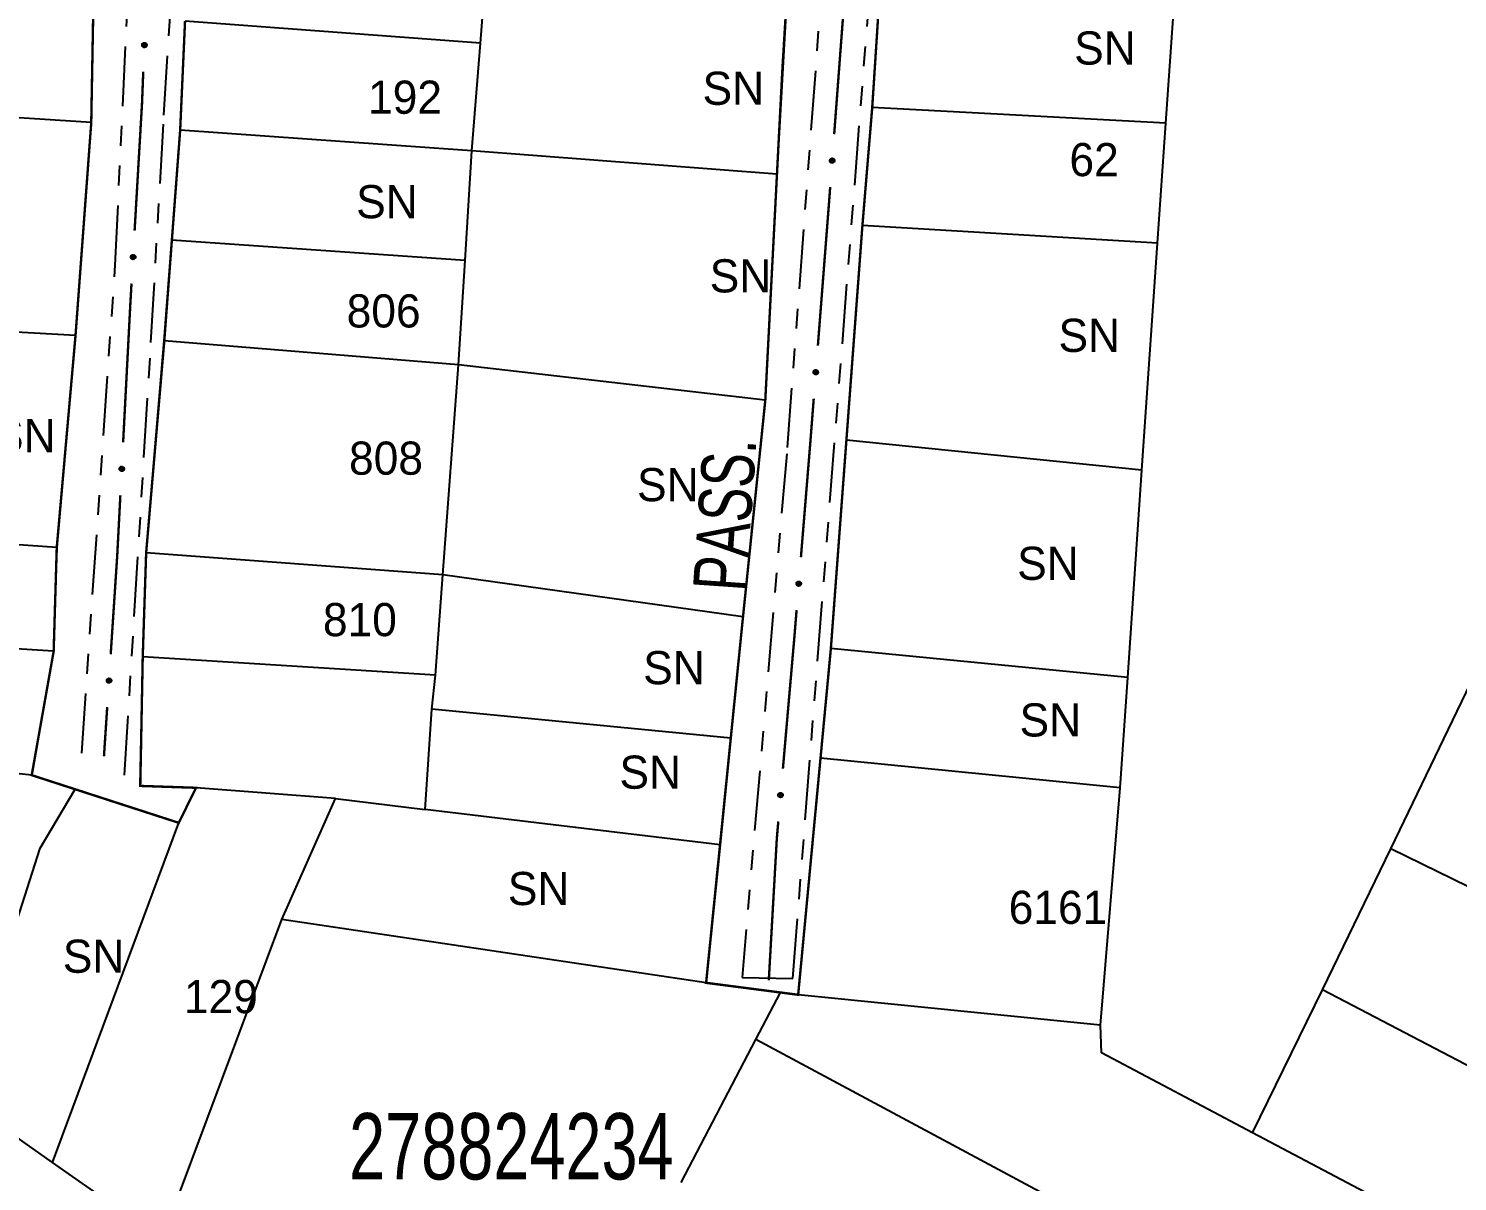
# Model space of a CAD drawing. Extents: x 203555 to 204724, y 4873703 to 4874787.
# Drawn here: x 204191.8 to 204299.6, y 4874041.3 to 4874128.2 of the extents above; entities that cross this region are included whole.
import ezdxf
from ezdxf.enums import TextEntityAlignment as Align

# ---------------------------------------------------------------- set-up
doc = ezdxf.new("R2010")
doc.units = 0
doc.header["$LTSCALE"] = 1.5
doc.header["$MEASUREMENT"] = 0
doc.linetypes.add('TRACO_25', pattern=[8, 3, -1, 1, -1, 1, -1])
for name, color, linetype in [('CD_MALHA_LOTES', 7, 'CONTINUOUS'), ('CD_TXT_QUADRA', 7, 'CONTINUOUS'), ('RU-QUADRA', 210, 'CONTINUOUS'), ('SV-EIXO-RUA-N-PAV', 6, 'CONTINUOUS'), ('SV-RUA-NAO-PAV', 7, 'CONTINUOUS'), ('SV-TXT-RUA-N-PAV', 7, 'CONTINUOUS'), ('Th_NmrPort', 1, 'CONTINUOUS')]:
    doc.layers.add(name, color=color, linetype=linetype)
doc.styles.add('ARIAL', font='ARIAL.SHX')

msp = doc.modelspace()

# ---------------------------------------------------------------- linework, layer by layer
at = {"layer": 'CD_MALHA_LOTES', "linetype": 'Continuous', "flags": 128}
for points in [[(204225.88261, 4874127.122948), (204226.524788, 4874135.168029)], [(204249.176263, 4874133.718953), (204248.245115, 4874117.23725)], [(204255.429284, 4874122.256219), (204255.944312, 4874130.191189)], [(204196.67463, 4874129.023223), (204196.53253, 4874121.120501)], [(204203.239263, 4874120.560359), (204203.606102, 4874128.780815)], [(204225.88261, 4874127.122948), (204203.606102, 4874128.780815)], [(204277.572918, 4874121.089446), (204278.115736, 4874128.982751)], [(204225.234509, 4874119.003666), (204225.88261, 4874127.122948)], [(204196.53253, 4874121.120501), (204172.058993, 4874122.70893)], [(204254.689139, 4874113.361157), (204255.429284, 4874122.256219)], [(204277.572918, 4874121.089446), (204255.429284, 4874122.256219)], [(204196.53253, 4874121.120501), (204195.349157, 4874105.095754)], [(204202.612681, 4874112.246715), (204203.239263, 4874120.560359)], [(204225.234509, 4874119.003666), (204203.239263, 4874120.560359)], [(204276.949234, 4874112.020254), (204277.572918, 4874121.089446)], [(204224.722242, 4874110.725562), (204225.234509, 4874119.003666)], [(204248.245115, 4874117.23725), (204225.234509, 4874119.003666)], [(204248.245115, 4874117.23725), (204247.364861, 4874100.1827)], [(204253.482498, 4874097.181871), (204254.689139, 4874113.361157)], [(204276.949234, 4874112.020254), (204254.689139, 4874113.361157)], [(204202.042229, 4874104.677813), (204202.612681, 4874112.246715)], [(204224.722242, 4874110.725562), (204202.612681, 4874112.246715)], [(204275.77349, 4874094.923351), (204276.949234, 4874112.020254)], [(204224.234444, 4874102.842866), (204224.722242, 4874110.725562)], [(204172.581144, 4874106.380161), (204195.349157, 4874105.095754)], [(204195.349157, 4874105.095754), (204193.931842, 4874089.080143)], [(204200.673756, 4874088.685495), (204202.042229, 4874104.677813)], [(204224.234444, 4874102.842866), (204202.042229, 4874104.677813)], [(204223.050503, 4874087.02039), (204224.234444, 4874102.842866)], [(204247.364861, 4874100.1827), (204224.234444, 4874102.842866)], [(204247.364861, 4874100.1827), (204245.683679, 4874083.849157)], [(204252.310156, 4874081.462485), (204253.482498, 4874097.181871)], [(204275.77349, 4874094.923351), (204253.482498, 4874097.181871)], [(204274.697254, 4874079.273438), (204275.77349, 4874094.923351)], [(204193.931842, 4874089.080143), (204171.533094, 4874090.64451)], [(204193.931842, 4874089.080143), (204193.698586, 4874081.25303)], [(204200.416009, 4874080.8427), (204200.673756, 4874088.685495)], [(204223.050503, 4874087.02039), (204200.673756, 4874088.685495)], [(204222.484483, 4874079.45597), (204223.050503, 4874087.02039)], [(204245.683679, 4874083.849157), (204223.050503, 4874087.02039)], [(204245.683679, 4874083.849157), (204244.76029, 4874074.690664)], [(204193.698586, 4874081.25303), (204171.119485, 4874082.659352)], [(204193.698586, 4874081.25303), (204192.042352, 4874071.91089)], [(204200.230124, 4874071.101205), (204200.416009, 4874080.8427)], [(204222.484483, 4874079.45597), (204200.416009, 4874080.8427)], [(204251.529331, 4874073.191404), (204252.310156, 4874081.462485)], [(204274.697254, 4874079.273438), (204252.310156, 4874081.462485)], [(204294.543054, 4874066.356648), (204301.543622, 4874080.907826)], [(204222.225757, 4874076.890555), (204222.484483, 4874079.45597)], [(204274.125229, 4874070.955417), (204274.697254, 4874079.273438)], [(204221.725519, 4874069.312995), (204222.225757, 4874076.890555)], [(204244.76029, 4874074.690664), (204222.225757, 4874076.890555)], [(204244.76029, 4874074.690664), (204243.950393, 4874066.657817)], [(204249.845062, 4874055.350377), (204251.529331, 4874073.191404)], [(204274.125229, 4874070.955417), (204251.529331, 4874073.191404)], [(204192.042352, 4874071.91089), (204187.040144, 4874072.448439)], [(204192.042352, 4874071.91089), (204195.322054, 4874070.848424)], [(204204.433645, 4874070.959851), (204200.230124, 4874071.101205)], [(204203.136225, 4874068.317007), (204204.433645, 4874070.959851)], [(204214.947166, 4874070.151118), (204204.433645, 4874070.959851)], [(204272.650935, 4874053.059703), (204274.125229, 4874070.955417)], [(204186.653999, 4874047.598307), (204192.680955, 4874066.400514), (204195.322054, 4874070.848424)], [(204195.322054, 4874070.848424), (204203.136225, 4874068.317007)], [(204210.916721, 4874061.027652), (204214.947166, 4874070.151118)], [(204214.947166, 4874070.151118), (204221.725519, 4874069.312995)], [(204243.950393, 4874066.657817), (204221.725519, 4874069.312995)], [(204193.608428, 4874042.704697), (204203.136225, 4874068.317007)], [(204243.950393, 4874066.657817), (204242.901221, 4874056.251762)], [(204289.385654, 4874055.726167), (204294.543054, 4874066.356648)], [(204316.825537, 4874055.439101), (204294.543054, 4874066.356648)], [(204201.878151, 4874036.885557), (204210.916721, 4874061.027652)], [(204242.901221, 4874056.251762), (204210.916721, 4874061.027652)], [(204242.901221, 4874056.251762), (204248.50483, 4874055.524354)], [(204246.646273, 4874051.971509), (204248.50483, 4874055.524354)], [(204248.50483, 4874055.524354), (204249.845062, 4874055.350377)], [(204272.650935, 4874053.059703), (204249.845062, 4874055.350377)], [(204284.11667, 4874044.941565), (204289.385654, 4874055.726167)], [(204310.857444, 4874044.5141), (204289.385654, 4874055.726167)], [(204272.711424, 4874050.961133), (204272.650935, 4874053.059703)], [(204241.009121, 4874041.195442), (204246.646273, 4874051.971509)], [(204299.45702, 4874023.644849), (204246.646273, 4874051.971509)], [(204284.11667, 4874044.941565), (204272.711424, 4874050.961133)], [(204193.608428, 4874042.704697), (204186.653999, 4874047.598307)], [(204305.054238, 4874033.890938), (204284.11667, 4874044.941565)], [(204198.451353, 4874039.296886), (204193.608428, 4874042.704697)]]:
    msp.add_lwpolyline(points, dxfattribs=at)
at = {"layer": 'RU-QUADRA', "linetype": 'Continuous', "const_width": 0.18, "flags": 128}
for points in [[(204255.944312, 4874130.191189), (204255.429284, 4874122.256219), (204254.689139, 4874113.361157), (204252.310156, 4874081.462485), (204251.529331, 4874073.191404), (204249.845062, 4874055.350377), (204242.901221, 4874056.251762), (204243.950393, 4874066.657817), (204244.76029, 4874074.690664), (204245.683679, 4874083.849157), (204247.364861, 4874100.1827), (204248.245115, 4874117.23725), (204248.656673, 4874125.211016), (204249.176263, 4874133.718953)], [(204203.606102, 4874128.780815), (204203.239263, 4874120.560359), (204202.612681, 4874112.246715), (204202.042229, 4874104.677813), (204200.673756, 4874088.685495), (204200.416009, 4874080.8427), (204200.230124, 4874071.101205), (204204.433645, 4874070.959851), (204203.136225, 4874068.317007), (204195.322054, 4874070.848424), (204192.042352, 4874071.91089), (204193.698586, 4874081.25303), (204193.931842, 4874089.080143), (204195.349157, 4874105.095754), (204196.532301, 4874121.107744), (204196.67463, 4874129.023223)]]:
    msp.add_lwpolyline(points, dxfattribs=at)
at = {"layer": 'SV-EIXO-RUA-N-PAV', "const_width": 0.18}
for points in [[(204252.560099, 4874120.248244), (204253.236265, 4874129.222808)], [(204200.455842, 4874124.963654), (204200.37703, 4874122.965208)], [(204200.359938, 4874122.531807), (204199.802853, 4874112.981779)], [(204200.37703, 4874122.965208), (204200.359938, 4874122.531807)], [(204252.177244, 4874115.166703), (204252.259581, 4874116.259549)], [(204252.106946, 4874114.265383), (204252.177244, 4874115.166703)], [(204251.329363, 4874104.295661), (204252.106946, 4874114.265383)], [(204199.569915, 4874108.988567), (204199.511681, 4874107.990264)], [(204199.487066, 4874107.568288), (204198.936553, 4874097.005318)], [(204199.511681, 4874107.990264), (204199.487066, 4874107.568288)], [(204250.762183, 4874097.023608), (204251.01833, 4874100.307772)], [(204250.704558, 4874096.320102), (204250.762183, 4874097.023608)], [(204250.051455, 4874088.346805), (204250.704558, 4874096.320102)], [(204198.728366, 4874093.010739), (204198.52018, 4874089.01616)], [(204198.489498, 4874088.427453), (204198.000615, 4874081.033103)], [(204198.52018, 4874089.01616), (204198.489498, 4874088.427453)], [(204249.549274, 4874082.216013), (204249.724904, 4874084.360157)], [(204249.475509, 4874081.37055), (204249.549274, 4874082.216013)], [(204248.693246, 4874072.404611), (204249.475509, 4874081.37055)], [(204197.736728, 4874077.041817), (204197.538813, 4874074.048353)], [(204197.538813, 4874074.048353), (204197.49193, 4874073.339238)], [(204248.23529, 4874067.155729), (204248.345574, 4874068.419749)], [(204248.193969, 4874066.425719), (204248.23529, 4874067.155729)], [(204247.628835, 4874056.441701), (204248.193969, 4874066.425719)]]:
    msp.add_lwpolyline(points, dxfattribs=at)
at = {"layer": 'SV-EIXO-RUA-N-PAV'}
for points in [[(204200.65031, 4874127.101332), (204200.68401, 4874127.065887), (204200.705725, 4874127.028532), (204200.714869, 4874126.992163), (204200.714569, 4874126.957918), (204200.710316, 4874126.922919), (204200.698244, 4874126.888578), (204200.676402, 4874126.853431), (204200.641082, 4874126.819377), (204200.601354, 4874126.799647), (204200.566178, 4874126.788775), (204200.530452, 4874126.787031), (204200.496521, 4874126.791732), (204200.461264, 4874126.805452), (204200.425863, 4874126.827934), (204200.392479, 4874126.864278), (204200.371441, 4874126.901046), (204200.36352, 4874126.936455), (204200.361995, 4874126.972383), (204200.366765, 4874127.008063), (204200.37881, 4874127.041704), (204200.40151, 4874127.077308), (204200.437818, 4874127.109782), (204200.47425, 4874127.131183), (204200.509539, 4874127.139599), (204200.544944, 4874127.140304), (204200.5801, 4874127.136466), (204200.615126, 4874127.125767), (204200.65031, 4874127.101332)], [(204252.289276, 4874118.118892), (204252.256866, 4874118.15552), (204252.236502, 4874118.193628), (204252.228665, 4874118.230301), (204252.23019, 4874118.264513), (204252.235692, 4874118.299338), (204252.248985, 4874118.333225), (204252.27207, 4874118.367567), (204252.308586, 4874118.400337), (204252.348994, 4874118.418633), (204252.384537, 4874118.428239), (204252.420303, 4874118.428704), (204252.454044, 4874118.422792), (204252.488787, 4874118.407819), (204252.523362, 4874118.384085), (204252.555424, 4874118.34657), (204252.575132, 4874118.309073), (204252.581781, 4874118.273403), (204252.58202, 4874118.237443), (204252.575977, 4874118.201957), (204252.562736, 4874118.168768), (204252.538776, 4874118.134), (204252.50133, 4874118.102845), (204252.464156, 4874118.082761), (204252.428588, 4874118.075613), (204252.393181, 4874118.076175), (204252.358184, 4874118.081269), (204252.323564, 4874118.093213), (204252.289276, 4874118.118892)], [(204199.804645, 4874111.1222), (204199.83767, 4874111.086125), (204199.858677, 4874111.048368), (204199.867134, 4874111.011833), (204199.866189, 4874110.9776), (204199.861277, 4874110.942687), (204199.848559, 4874110.90858), (204199.826059, 4874110.873851), (204199.790104, 4874110.840468), (204199.750011, 4874110.821491), (204199.714636, 4874110.811283), (204199.678883, 4874110.810214), (204199.645047, 4874110.815553), (204199.610055, 4874110.829935), (204199.575083, 4874110.853081), (204199.542391, 4874110.890048), (204199.52205, 4874110.927205), (204199.514798, 4874110.962758), (204199.51395, 4874110.998708), (204199.519392, 4874111.034292), (204199.532069, 4874111.0677), (204199.555436, 4874111.102869), (204199.59235, 4874111.134654), (204199.629178, 4874111.155364), (204199.66462, 4874111.163113), (204199.700032, 4874111.163151), (204199.73511, 4874111.158651), (204199.769927, 4874111.147294), (204199.804645, 4874111.1222)], [(204251.052927, 4874102.16703), (204251.020614, 4874102.203744), (204251.00035, 4874102.241905), (204250.992609, 4874102.278598), (204250.994224, 4874102.312806), (204250.999818, 4874102.347617), (204251.013201, 4874102.381469), (204251.036377, 4874102.41575), (204251.072978, 4874102.448423), (204251.113435, 4874102.466613), (204251.149002, 4874102.476126), (204251.184769, 4874102.476496), (204251.218495, 4874102.470495), (204251.253199, 4874102.455431), (204251.28771, 4874102.431605), (204251.319674, 4874102.394006), (204251.339283, 4874102.356457), (204251.345838, 4874102.32077), (204251.345982, 4874102.28481), (204251.339846, 4874102.249339), (204251.326517, 4874102.216185), (204251.302466, 4874102.18148), (204251.264937, 4874102.150425), (204251.227711, 4874102.130439), (204251.192124, 4874102.123385), (204251.156718, 4874102.12404), (204251.121735, 4874102.129226), (204251.087147, 4874102.141262), (204251.052927, 4874102.16703)], [(204198.949869, 4874095.145785), (204198.983117, 4874095.109916), (204199.004357, 4874095.072289), (204199.01304, 4874095.035808), (204199.012307, 4874095.00157), (204199.007612, 4874094.966627), (204198.995106, 4874094.932441), (204198.972821, 4874094.897574), (204198.937074, 4874094.863969), (204198.897099, 4874094.844743), (204198.861789, 4874094.834317), (204198.826043, 4874094.833026), (204198.792174, 4874094.838155), (204198.757094, 4874094.85232), (204198.721979, 4874094.875249), (204198.689058, 4874094.912012), (204198.668488, 4874094.949043), (204198.661016, 4874094.98455), (204198.659945, 4874095.020495), (204198.665166, 4874095.056111), (204198.677635, 4874095.089598), (204198.700785, 4874095.124911), (204198.737501, 4874095.156923), (204198.7742, 4874095.177861), (204198.809593, 4874095.18583), (204198.845004, 4874095.186087), (204198.880109, 4874095.181804), (204198.914996, 4874095.170664), (204198.949869, 4874095.145785)], [(204249.766737, 4874086.219267), (204249.734567, 4874086.256106), (204249.714452, 4874086.294346), (204249.706854, 4874086.331069), (204249.708602, 4874086.36527), (204249.714331, 4874086.400059), (204249.727846, 4874086.433858), (204249.751155, 4874086.46805), (204249.787883, 4874086.50058), (204249.82841, 4874086.518611), (204249.864015, 4874086.527986), (204249.899783, 4874086.528217), (204249.933485, 4874086.522085), (204249.96813, 4874086.506886), (204250.002548, 4874086.482926), (204250.034365, 4874086.445203), (204250.053828, 4874086.407578), (204250.060244, 4874086.371865), (204250.060249, 4874086.335905), (204250.053974, 4874086.300459), (204250.040517, 4874086.267357), (204250.01633, 4874086.232746), (204249.978681, 4874086.201836), (204249.941377, 4874086.181995), (204249.905763, 4874086.17508), (204249.87036, 4874086.175873), (204249.835398, 4874086.181195), (204249.800856, 4874086.193365), (204249.766737, 4874086.219267)], [(204197.987991, 4874079.173566), (204198.020736, 4874079.137236), (204198.04145, 4874079.099317), (204198.049623, 4874079.062718), (204198.048412, 4874079.028493), (204198.04323, 4874078.993619), (204198.030249, 4874078.959612), (204198.007479, 4874078.925059), (204197.971267, 4874078.891955), (204197.931028, 4874078.873289), (204197.895575, 4874078.863357), (204197.859815, 4874078.862564), (204197.826021, 4874078.868166), (204197.791141, 4874078.882819), (204197.75635, 4874078.906235), (204197.723945, 4874078.943454), (204197.703893, 4874078.980768), (204197.696917, 4874079.016376), (204197.696348, 4874079.052332), (204197.702065, 4874079.087872), (204197.715001, 4874079.121181), (204197.73864, 4874079.156168), (204197.775799, 4874079.187665), (204197.812787, 4874079.208089), (204197.848288, 4874079.215564), (204197.883699, 4874079.215327), (204197.918741, 4874079.210555), (204197.953469, 4874079.198928), (204197.987991, 4874079.173566)], [(204248.397257, 4874070.278611), (204248.365283, 4874070.31562), (204248.345371, 4874070.353966), (204248.337968, 4874070.390729), (204248.339897, 4874070.42492), (204248.345811, 4874070.459678), (204248.359504, 4874070.493405), (204248.382994, 4874070.527473), (204248.419894, 4874070.559808), (204248.460516, 4874070.577624), (204248.49617, 4874070.58681), (204248.531939, 4874070.586851), (204248.565608, 4874070.580541), (204248.600172, 4874070.565159), (204248.634463, 4874070.541017), (204248.666079, 4874070.503125), (204248.685343, 4874070.465398), (204248.691569, 4874070.429652), (204248.691383, 4874070.393692), (204248.684921, 4874070.358279), (204248.671288, 4874070.325249), (204248.646919, 4874070.290767), (204248.609106, 4874070.260057), (204248.571698, 4874070.240415), (204248.536048, 4874070.233688), (204248.500649, 4874070.234668), (204248.465716, 4874070.240175), (204248.431239, 4874070.252529), (204248.397257, 4874070.278611)]]:
    msp.add_lwpolyline(points, close=True, dxfattribs=at)
for points in [[(204200.366765, 4874127.008063), (204200.371441, 4874126.901046)], [(204200.373251, 4874127.020522), (204200.381724, 4874126.889092)], [(204200.37881, 4874127.041704), (204200.392479, 4874126.864278)], [(204200.392321, 4874127.05391), (204200.409012, 4874126.853876)], [(204200.40151, 4874127.077308), (204200.425863, 4874126.827934)], [(204200.421042, 4874127.089648), (204200.443172, 4874126.819755)], [(204200.437818, 4874127.109782), (204200.461264, 4874126.805452)], [(204200.454948, 4874127.118353), (204200.478031, 4874126.803359)], [(204200.47425, 4874127.131183), (204200.496521, 4874126.791732)], [(204200.490989, 4874127.131953), (204200.513104, 4874126.792417)], [(204200.509539, 4874127.139599), (204200.530452, 4874126.787031)], [(204200.526708, 4874127.137373), (204200.545773, 4874126.789763)], [(204200.544944, 4874127.140304), (204200.566178, 4874126.788775)], [(204200.563468, 4874127.134557), (204200.585744, 4874126.799111)], [(204200.5801, 4874127.136466), (204200.601354, 4874126.799647)], [(204200.597285, 4874127.126396), (204200.621839, 4874126.814075)], [(204200.615126, 4874127.125767), (204200.641082, 4874126.819377)], [(204200.630888, 4874127.112781), (204200.657001, 4874126.84)], [(204200.65031, 4874127.101332), (204200.676402, 4874126.853431)], [(204200.667882, 4874127.081279), (204200.687193, 4874126.878411)], [(204200.68401, 4874127.065887), (204200.698244, 4874126.888578)], [(204200.69648, 4874127.044646), (204200.703643, 4874126.914633)], [(204200.705725, 4874127.028532), (204200.710316, 4874126.922919)], [(204252.256866, 4874118.15552), (204252.248985, 4874118.333225)], [(204252.272433, 4874118.139561), (204252.260392, 4874118.34299)], [(204252.289276, 4874118.118892), (204252.27207, 4874118.367567)], [(204252.308276, 4874118.106756), (204252.291939, 4874118.380296)], [(204252.323564, 4874118.093213), (204252.308586, 4874118.400337)], [(204252.34137, 4874118.091947), (204252.328006, 4874118.404947)], [(204252.358184, 4874118.081269), (204252.348994, 4874118.418633)], [(204252.374875, 4874118.082581), (204252.364614, 4874118.418609)], [(204252.393181, 4874118.076175), (204252.384537, 4874118.428239)], [(204252.41151, 4874118.078452), (204252.404893, 4874118.426522)], [(204252.428588, 4874118.075613), (204252.420303, 4874118.428704)], [(204252.4474, 4874118.08259), (204252.437447, 4874118.422701)], [(204252.464156, 4874118.082761), (204252.454044, 4874118.422792)], [(204252.483905, 4874118.094892), (204252.472106, 4874118.410511)], [(204252.50133, 4874118.102845), (204252.488787, 4874118.407819)], [(204252.518816, 4874118.122366), (204252.506356, 4874118.392878)], [(204252.538776, 4874118.134), (204252.523362, 4874118.384085)], [(204252.548797, 4874118.157054), (204252.539273, 4874118.357557)], [(204252.562736, 4874118.168768), (204252.555424, 4874118.34657)], [(204252.569049, 4874118.189738), (204252.565284, 4874118.321387)], [(204252.575977, 4874118.201957), (204252.575132, 4874118.309073)], [(204252.236502, 4874118.193628), (204252.235692, 4874118.299338)], [(204252.245164, 4874118.177194), (204252.242657, 4874118.30738)], [(204199.519392, 4874111.034292), (204199.52205, 4874110.927205)], [(204199.526112, 4874111.046627), (204199.532105, 4874110.91506)], [(204199.532069, 4874111.0677), (204199.542391, 4874110.890048)], [(204199.545807, 4874111.079649), (204199.558725, 4874110.879336)], [(204199.555436, 4874111.102869), (204199.575083, 4874110.853081)], [(204199.575197, 4874111.114839), (204199.592236, 4874110.844577)], [(204199.59235, 4874111.134654), (204199.610055, 4874110.829935)], [(204199.609638, 4874111.1429), (204199.626779, 4874110.827527)], [(204199.629178, 4874111.155364), (204199.645047, 4874110.815553)], [(204199.645929, 4874111.155819), (204199.66164, 4874110.815925)], [(204199.66462, 4874111.163113), (204199.678883, 4874110.810214)], [(204199.681744, 4874111.160564), (204199.694253, 4874110.812656)], [(204199.700032, 4874111.163151), (204199.714636, 4874110.811283)], [(204199.718444, 4874111.157056), (204199.734393, 4874110.821249)], [(204199.73511, 4874111.158651), (204199.750011, 4874110.821491)], [(204199.752102, 4874111.148259), (204199.770764, 4874110.83553)], [(204199.769927, 4874111.147294), (204199.790104, 4874110.840468)], [(204199.785442, 4874111.134012), (204199.806409, 4874110.860787)], [(204199.804645, 4874111.1222), (204199.826059, 4874110.873851)], [(204199.821836, 4874111.101819), (204199.837319, 4874110.898623)], [(204199.83767, 4874111.086125), (204199.848559, 4874110.90858)], [(204199.849738, 4874111.064653), (204199.854449, 4874110.934528)], [(204199.858677, 4874111.048368), (204199.861277, 4874110.942687)], [(204251.00035, 4874102.241905), (204250.999818, 4874102.347617)], [(204251.008968, 4874102.225448), (204251.006804, 4874102.35564)], [(204251.020614, 4874102.203744), (204251.013201, 4874102.381469)], [(204251.036138, 4874102.187744), (204251.024634, 4874102.391204)], [(204251.052927, 4874102.16703), (204251.036377, 4874102.41575)], [(204251.071895, 4874102.154844), (204251.056279, 4874102.428427)], [(204251.087147, 4874102.141262), (204251.072978, 4874102.448423)], [(204251.10495, 4874102.139948), (204251.092411, 4874102.452982)], [(204251.121735, 4874102.129226), (204251.113435, 4874102.466613)], [(204251.138429, 4874102.130494), (204251.129054, 4874102.466548)], [(204251.156718, 4874102.12404), (204251.149002, 4874102.476126)], [(204251.175053, 4874102.126269), (204251.169354, 4874102.474354)], [(204251.192124, 4874102.123385), (204251.184769, 4874102.476496)], [(204251.210954, 4874102.130312), (204251.201897, 4874102.470448)], [(204251.227711, 4874102.130439), (204251.218495, 4874102.470495)], [(204251.247491, 4874102.142518), (204251.236525, 4874102.458166)], [(204251.264937, 4874102.150425), (204251.253199, 4874102.455431)], [(204251.282475, 4874102.1699), (204251.270728, 4874102.440443)], [(204251.302466, 4874102.18148), (204251.28771, 4874102.431605)], [(204251.312548, 4874102.204508), (204251.303552, 4874102.405035)], [(204251.326517, 4874102.216185), (204251.319674, 4874102.394006)], [(204251.332885, 4874102.237139), (204251.329467, 4874102.368797)], [(204251.339846, 4874102.249339), (204251.339283, 4874102.356457)], [(204198.665166, 4874095.056111), (204198.668488, 4874094.949043)], [(204198.671809, 4874095.068487), (204198.678618, 4874094.93696)], [(204198.677635, 4874095.089598), (204198.689058, 4874094.912012)], [(204198.6913, 4874095.101631), (204198.705459, 4874094.901402)], [(204198.700785, 4874095.124911), (204198.721979, 4874094.875249)], [(204198.720471, 4874095.137003), (204198.739184, 4874094.866852)], [(204198.737501, 4874095.156923), (204198.757094, 4874094.85232)], [(204198.754737, 4874095.165277), (204198.773832, 4874094.850016)], [(204198.7742, 4874095.177861), (204198.792174, 4874094.838155)], [(204198.790948, 4874095.17842), (204198.808765, 4874094.83863)], [(204198.809593, 4874095.18583), (204198.826043, 4874094.833026)], [(204198.826732, 4874095.183387), (204198.841398, 4874094.835563)], [(204198.845004, 4874095.186087), (204198.861789, 4874094.834317)], [(204198.863454, 4874095.180107), (204198.881483, 4874094.844405)], [(204198.880109, 4874095.181804), (204198.897099, 4874094.844743)], [(204198.897165, 4874095.171518), (204198.917765, 4874094.858911)], [(204198.914996, 4874095.170664), (204198.937074, 4874094.863969)], [(204198.930593, 4874095.157478), (204198.953252, 4874094.884389)], [(204198.949869, 4874095.145785), (204198.972821, 4874094.897574)], [(204198.967185, 4874095.125511), (204198.983928, 4874094.922415)], [(204198.983117, 4874095.109916), (204198.995106, 4874094.932441)], [(204198.995318, 4874095.088519), (204199.000835, 4874094.958426)], [(204199.004357, 4874095.072289), (204199.007612, 4874094.966627)], [(204249.714452, 4874086.294346), (204249.714331, 4874086.400059)], [(204249.723006, 4874086.277855), (204249.721349, 4874086.408055)], [(204249.734567, 4874086.256106), (204249.727846, 4874086.433858)], [(204249.750029, 4874086.240046), (204249.739316, 4874086.443549)], [(204249.766737, 4874086.219267), (204249.751155, 4874086.46805)], [(204249.785657, 4874086.207007), (204249.771106, 4874086.480648)], [(204249.800856, 4874086.193365), (204249.787883, 4874086.50058)], [(204249.818654, 4874086.191983), (204249.807333, 4874086.505063)], [(204249.835398, 4874086.181195), (204249.82841, 4874086.518611)], [(204249.852096, 4874086.182398), (204249.844029, 4874086.518486)], [(204249.87036, 4874086.175873), (204249.864015, 4874086.527986)], [(204249.888704, 4874086.17803), (204249.884359, 4874086.526135)], [(204249.905763, 4874086.17508), (204249.899783, 4874086.528217)], [(204249.92462, 4874086.181934), (204249.916887, 4874086.522102)], [(204249.941377, 4874086.181995), (204249.933485, 4874086.522085)], [(204249.961205, 4874086.193997), (204249.951467, 4874086.509686)], [(204249.978681, 4874086.201836), (204249.96813, 4874086.506886)], [(204249.996295, 4874086.221243), (204249.9856, 4874086.49183)], [(204250.01633, 4874086.232746), (204250.002548, 4874086.482926)], [(204250.026502, 4874086.255734), (204250.018286, 4874086.456294)], [(204250.040517, 4874086.267357), (204250.034365, 4874086.445203)], [(204250.046966, 4874086.288285), (204250.044061, 4874086.419956)], [(204250.053974, 4874086.300459), (204250.053828, 4874086.407578)], [(204197.702065, 4874079.087872), (204197.703893, 4874078.980768)], [(204197.708881, 4874079.100154), (204197.713854, 4874078.968545)], [(204197.715001, 4874079.121181), (204197.723945, 4874078.943454)], [(204197.728831, 4874079.133023), (204197.740196, 4874078.932616)], [(204197.73864, 4874079.156168), (204197.75635, 4874078.906235)], [(204197.758493, 4874079.167984), (204197.773436, 4874078.897598)], [(204197.775799, 4874079.187665), (204197.791141, 4874078.882819)], [(204197.793151, 4874079.195778), (204197.807846, 4874078.880281)], [(204197.812787, 4874079.208089), (204197.826021, 4874078.868166)], [(204197.829541, 4874079.208414), (204197.842616, 4874078.868409)], [(204197.848288, 4874079.215564), (204197.859815, 4874078.862564)], [(204197.865391, 4874079.212881), (204197.875204, 4874078.864887)], [(204197.883699, 4874079.215327), (204197.895575, 4874078.863357)], [(204197.902063, 4874079.209089), (204197.915409, 4874078.873169)], [(204197.918741, 4874079.210555), (204197.931028, 4874078.873289)], [(204197.935652, 4874079.200031), (204197.951889, 4874078.887167)], [(204197.953469, 4874079.198928), (204197.971267, 4874078.891955)], [(204197.968881, 4874079.185527), (204197.987728, 4874078.912148)], [(204197.987991, 4874079.173566), (204198.007479, 4874078.925059)], [(204198.005023, 4874079.153052), (204198.018932, 4874078.949742)], [(204198.020736, 4874079.137236), (204198.030249, 4874078.959612)], [(204198.032637, 4874079.115671), (204198.036339, 4874078.985514)], [(204198.04145, 4874079.099317), (204198.04323, 4874078.993619)], [(204248.345371, 4874070.353966), (204248.345811, 4874070.459678)], [(204248.353838, 4874070.337431), (204248.352871, 4874070.467637)], [(204248.365283, 4874070.31562), (204248.359504, 4874070.493405)], [(204248.38066, 4874070.299478), (204248.371026, 4874070.503035)], [(204248.397257, 4874070.278611), (204248.382994, 4874070.527473)], [(204248.416113, 4874070.266251), (204248.403012, 4874070.539966)], [(204248.431239, 4874070.252529), (204248.419894, 4874070.559808)], [(204248.449029, 4874070.251052), (204248.439368, 4874070.564188)], [(204248.465716, 4874070.240175), (204248.460516, 4874070.577624)], [(204248.48242, 4874070.24129), (204248.476134, 4874070.577417)], [(204248.500649, 4874070.234668), (204248.49617, 4874070.58681)], [(204248.519004, 4874070.236729), (204248.516505, 4874070.584852)], [(204248.536048, 4874070.233688), (204248.531939, 4874070.586851)], [(204248.554941, 4874070.240442), (204248.549011, 4874070.580646)], [(204248.571698, 4874070.240415), (204248.565608, 4874070.580541)], [(204248.591589, 4874070.252311), (204248.583524, 4874070.568047)], [(204248.609106, 4874070.260057), (204248.600172, 4874070.565159)], [(204248.626822, 4874070.27937), (204248.617562, 4874070.55001)], [(204248.646919, 4874070.290767), (204248.634463, 4874070.541017)], [(204248.657212, 4874070.313701), (204248.650059, 4874070.514302)], [(204248.671288, 4874070.325249), (204248.666079, 4874070.503125)], [(204248.677849, 4874070.346143), (204248.675641, 4874070.477828)], [(204248.684921, 4874070.358279), (204248.685343, 4874070.465398)]]:
    msp.add_lwpolyline(points, dxfattribs=at)
at = {"layer": 'SV-RUA-NAO-PAV', "linetype": 'TRACO_25'}
for points in [[(204195.817088, 4874073.574963, 10.561219), (204198.339402, 4874110.383717, 10.53024), (204199.209513, 4874128.815715, 10.522495), (204200.975163, 4874178.258149, 10.088792), (204153.454461, 4874180.768549, 9.957132), (204148.291131, 4874110.067926, 9.840961), (204147.002622, 4874090.81543, 9.840961), (204146.587679, 4874079.404512, 9.840961)], [(204199.049399, 4874071.906814, 10.584453), (204201.038872, 4874104.543493, 10.522495), (204202.015462, 4874121.673591, 10.460538), (204205.457379, 4874177.438196, 10.173984)], [(204252.03465, 4874136.999058, 10.592197), (204248.981746, 4874096.147366, 10.979433), (204245.613526, 4874056.658062, 11.018156), (204249.446796, 4874056.585163, 11.134327), (204255.394804, 4874132.938644, 10.909731)]]:
    msp.add_polyline3d(points, dxfattribs=at)

# ---------------------------------------------------------------- texts
at = {"layer": 'CD_TXT_QUADRA', "style": 'ARIAL', "width": 0.7}
msp.add_text('278824234', height=5, dxfattribs=at).set_placement((204215.979837, 4874041.426831))
at = {"layer": 'SV-TXT-RUA-N-PAV', "style": 'ARIAL', "width": 0.7}
msp.add_text('PASS.', height=4, rotation=86, dxfattribs=at).set_placement((204245.894862, 4874085.698479))
at = {"layer": 'Th_NmrPort', "color": 1}
for s, p in [('SN', (204270.65957, 4874126.748724)), ('SN', (204242.634281, 4874123.712497)), ('192', (204217.405952, 4874123.038716)), ('62', (204270.301423, 4874118.33226)), ('SN', (204216.510583, 4874115.159473)), ('SN', (204243.171503, 4874109.565675)), ('806', (204215.794288, 4874106.922083)), ('SN', (204269.478461, 4874105.080806)), ('SN', (204189.201971, 4874097.51719)), ('808', (204215.973362, 4874095.819514)), ('SN', (204237.693664, 4874093.822034)), ('SN', (204266.361802, 4874087.889731)), ('810', (204214.003551, 4874083.642502)), ('SN', (204238.157439, 4874080.018515)), ('SN', (204266.54062, 4874076.078893)), ('SN', (204236.366702, 4874072.139272)), ('SN', (204227.950238, 4874063.364661)), ('6161', (204265.718698, 4874061.946916)), ('SN', (204194.390275, 4874058.258697)), ('129', (204203.523034, 4874055.214444))]:
    msp.add_text(s, height=2.5, dxfattribs=at).set_placement(p, align=Align.MIDDLE_LEFT)

doc.saveas('drawing.dxf')
